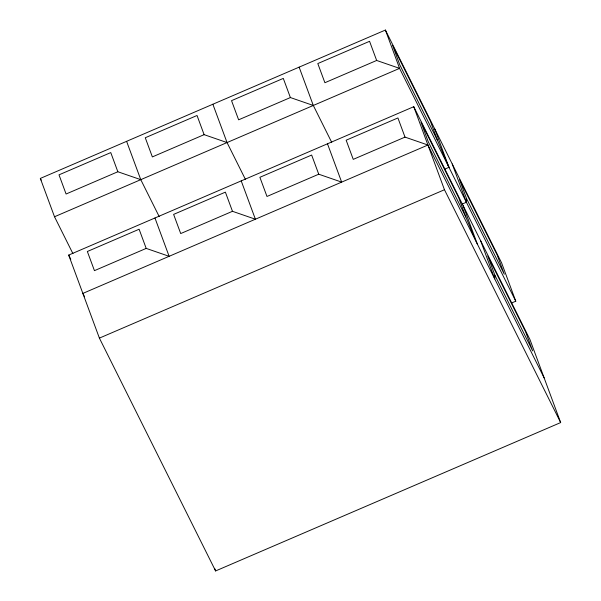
<?xml version="1.0" encoding="UTF-8"?>
<svg xmlns="http://www.w3.org/2000/svg" width="601" height="601" viewBox="0 0 601 601"><rect width="100%" height="100%" fill="white"/><g stroke="black" fill="none" stroke-linecap="round" stroke-linejoin="round"><path stroke-width="0.9" d="M462.079 204.107L466.391 202.252L466.534 198.563L459.442 179.406L497.207 255.072L504.292 274.236L466.534 198.563M494.886 275.213L532.651 350.886L525.559 331.722L487.794 256.049L494.886 275.213L494.743 278.902L480.567 240.58M72.924 253.652L54.511 216.758L40.335 178.429L385.399 30.05L501.602 262.885L515.778 301.206L511.466 303.062M117.849 171.751L66.087 194.01L59.003 174.846L110.764 152.586L117.849 171.751L140.777 179.661L159.19 216.563M204.115 134.654L152.361 156.914L145.269 137.749L197.03 115.49L204.115 134.654L227.043 142.565L245.456 179.466M290.388 97.557L238.627 119.817L231.535 100.652L283.296 78.4L290.388 97.557L313.309 105.468L331.722 142.369M376.654 60.461L324.893 82.72L317.801 63.556L369.562 41.304L376.654 60.461L399.575 68.371L515.778 301.206M54.511 216.758L399.575 68.371L385.399 30.05M68.687 255.079L413.751 106.7L529.954 339.535L560.665 422.571L215.601 570.95L99.398 338.115L68.687 255.079L70.775 259.271M146.201 248.401L94.447 270.653L87.355 251.496L139.116 229.236L146.201 248.401L169.129 256.311L154.953 217.983M232.474 211.304L180.713 233.564L173.621 214.399L225.383 192.14L232.474 211.304L255.395 219.215L241.219 180.886M318.74 174.207L266.979 196.467L259.887 177.303L311.649 155.043L318.74 174.207L341.661 182.118L327.485 143.797M405.006 137.111L353.245 159.37L346.153 140.206L397.915 117.946L405.006 137.111L427.927 145.021L544.13 377.856M427.927 145.021L82.863 293.408L84.538 296.759M444.65 169.181L448.962 167.326L434.786 129.005M99.398 338.115L444.47 189.736L560.665 422.571M437.483 140.356L399.718 64.683L392.626 45.526L430.391 121.192L437.483 140.356L448.962 167.326M465.835 217.006L428.07 141.333L420.978 122.176L458.743 197.842L465.835 217.006L477.314 243.976L463.138 205.655M40.335 178.429L41.168 180.112M452.215 163.93L466.391 202.252M413.751 106.7L444.47 189.736M299.133 67.147L313.309 105.468M212.867 104.243L227.043 142.565M126.601 141.34L140.777 179.661M214.625 568.321L215.601 570.95"/></g></svg>
